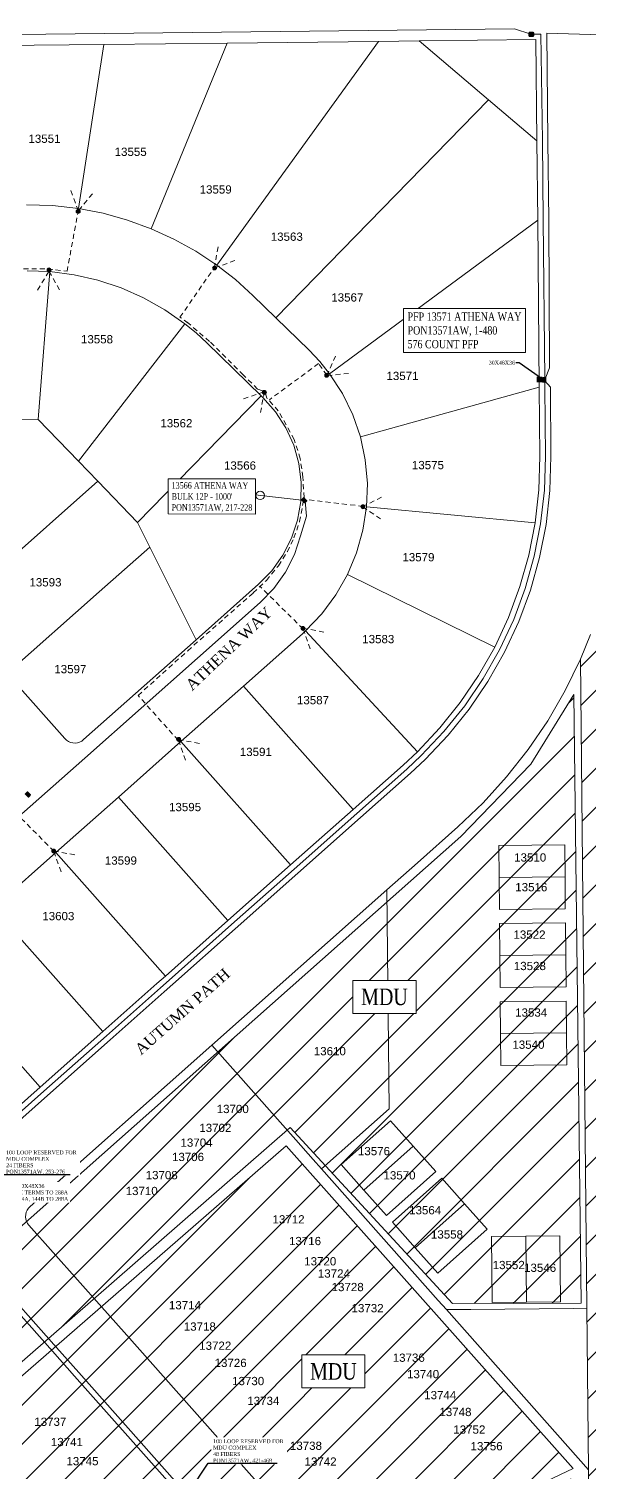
# Model space of a CAD drawing. Header units: feet. Extents: x 865220 to 2866543, y -2240498 to 973965.
# Drawn here: x 2859122 to 2859631, y 967332 to 968644 of the extents above; entities that cross this region are included whole.
import ezdxf
from ezdxf import colors
from ezdxf.entities.mleader import LeaderData, LeaderLine
from ezdxf.enums import TextEntityAlignment as Align
from ezdxf.lldxf.tags import DXFTag
from ezdxf.math import Vec2, Vec3

# ---------------------------------------------------------------- set-up
doc = ezdxf.new("R2010")
doc.units = ezdxf.units.FT
doc.header["$LTSCALE"] = 0.015
doc.header["$MEASUREMENT"] = 0
doc.set_wipeout_variables(frame=1)
doc.linetypes.add('DASHED', pattern=[5, 3, -2])
for name, color, linetype in [('216A', 112, '216A'), ('288A', 112, '288A'), ('48A', 112, '48A'), ('Dakota County Addresses', 7, 'Continuous'), ('Dakota County Parcels', 7, 'Continuous'), ('DETAIL', 7, 'Continuous'), ('DROP BURIED', 7, 'DASHED'), ('F1', 112, 'F1'), ('NOTES', 7, 'Continuous'), ('PROP_TEL', 6, 'Continuous'), ('STREET NAME', 7, 'Continuous'), ('TAIL', 1, 'MST'), ('TELEPHONE STRUCT-EX', 30, 'Continuous'), ('TELEPHONE STRUCT-PROP', 6, 'Continuous'), ('TERMINALS', 7, 'Continuous')]:
    doc.layers.add(name, color=color, linetype=linetype)
doc.layers.add('RUNNING LINE (UNDERGROUND)', color=10, linetype='Continuous', lineweight=40)
doc.styles.add('Dimensions 100', font='arial.ttf')
doc.styles.add('Line', font='txt.shx', dxfattribs={"height": 3})
doc.styles.add('SIMPLEX', font='times.ttf', dxfattribs={"width": 0.8})
doc.styles.get("Standard").update_dxf_attribs({"font": 'times.ttf'})
doc.styles.add('Utilities', font='arial.ttf', dxfattribs={"height": 2.5})
tags = doc.linetypes.add('216A', pattern='A,80,-5,["216A",Line,S=1.5,R=0,X=0,Y=-1.5],-24', length=109).pattern_tags.tags
tags[6] = DXFTag(74, 10)
tags = doc.linetypes.add('288A', pattern='A,80,-5,["288A",Line,S=1.5,R=0,X=0,Y=-1.5],-24', length=109).pattern_tags.tags
tags[6] = DXFTag(74, 10)
tags = doc.linetypes.add('48A', pattern='A,80,-5,["48A",Line,S=1.5,R=0,X=0,Y=-1.5],-20', length=105).pattern_tags.tags
tags[6] = DXFTag(74, 10)
tags = doc.linetypes.add('BBF', pattern='A,100,-5,["BBF",Line,S=1,R=0,X=0,Y=-1.5],-12', length=117).pattern_tags.tags
tags[6] = DXFTag(74, 10)
tags = doc.linetypes.add('F1', pattern='A,15,-5,["F1",Line,S=1.5,R=0,X=0,Y=-1.5],-12', length=32).pattern_tags.tags
tags[6] = DXFTag(74, 10)
tags = doc.linetypes.add('MST', pattern='A,5,-5,5,-5,["TAIL",Line,S=1.5,R=0,X=0,Y=-1.5],-20', length=40).pattern_tags.tags
tags[10] = DXFTag(74, 10)

# ---------------------------------------------------------------- blocks, each defined once
blk = doc.blocks.new('ACMAP_ANN_TEMPLATE_Dakota County Addresses')
at = {"layer": 'Dakota County Addresses', "style": 'Dimensions 100'}
blk.add_attdef('DakotaCountyAddress', text='', height=50, dxfattribs=at).set_placement((0, 0), align=Align.CENTER)
blk = doc.blocks.new('PFP')
at = {"color": 6}
blk.add_wipeout([(-0.121, 0.121), (0.121, 0.121), (0.121, -0.121), (-0.121, -0.121)], dxfattribs=at)
at = {"ltscale": 40, "true_color": 0xffffff}
h = blk.add_hatch(color=7, dxfattribs=at)
h.dxf.hatch_style = 1
h.paths.add_polyline_path([(-0.121, -0.121), (0.121, -0.121), (0.121, 0.121), (-0.121, 0.121)])
at = {"layer": 'RUNNING LINE (UNDERGROUND)', "color": 6, "lineweight": 0, "const_width": 0.0181, "flags": 128}
blk.add_lwpolyline([(-0.121, 0.121), (0.121, 0.121), (0.121, -0.121), (-0.121, -0.121)], close=True, dxfattribs=at)
at = {"layer": 'RUNNING LINE (UNDERGROUND)', "color": 18, "lineweight": 0, "true_color": 0x000000, "const_width": 0.0181, "flags": 128}
for points in [[(-0.084, -0.084), (0.084, 0.084)], [(-0.084, 0.084), (0.084, -0.084)]]:
    blk.add_lwpolyline(points, dxfattribs=at)
blk = doc.blocks.new('NEW HH')
at = {"ltscale": 40, "true_color": 0xffffff}
h = blk.add_hatch(color=7, dxfattribs=at)
h.dxf.hatch_style = 1
h.paths.add_polyline_path([(-0.061, -0.031, 0.414214), (-0.046, -0.046), (0.046, -0.046, 0.414214), (0.061, -0.031), (0.061, 0.031, 0.414214), (0.046, 0.046), (-0.046, 0.046, 0.414214), (-0.061, 0.031)])
at = {"layer": 'RUNNING LINE (UNDERGROUND)', "color": 6, "lineweight": 0, "const_width": 0.005, "flags": 128}
blk.add_lwpolyline([(-0.061, 0.031), (-0.061, -0.031, 0.414214), (-0.046, -0.046), (0.046, -0.046, 0.414214), (0.061, -0.031), (0.061, 0.031, 0.414214), (0.046, 0.046), (-0.046, 0.046, 0.414214)], format="xyb", close=True, dxfattribs=at)
at = {"layer": 'TELEPHONE STRUCT-PROP', "color": 18, "true_color": 0x000000, "style": 'Utilities'}
blk.add_text('HH', height=0.05, dxfattribs=at).set_placement((0, 0), align=Align.MIDDLE_CENTER)
blk = doc.blocks.new('Proposed FlowerPot')
at = {"lineweight": 5, "ltscale": 100, "true_color": 0xffffff}
h = blk.add_hatch(color=7, dxfattribs=at)
h.dxf.hatch_style = 1
h.paths.add_polyline_path([(-0.06, 0, 0.414214), (0, -0.06, 0.414214), (0.06, 0, 0.414214), (0, 0.06, 0.414214)])
at = {"lineweight": 5, "ltscale": 100}
blk.add_circle((0, 0), 0.0604, dxfattribs=at)
at = {"layer": 'RUNNING LINE (UNDERGROUND)', "color": 6, "lineweight": 5, "const_width": 0.00907, "flags": 128}
blk.add_lwpolyline([(-0.06, 0, -0.414214), (0, 0.06, -0.414214), (0.06, 0, -0.414214), (0, -0.06, -0.414214), (-0.06, 0)], format="xyb", dxfattribs=at)
at = {"color": 18, "linetype": 'ByBlock', "lineweight": 5, "ltscale": 100, "true_color": 0x000000, "style": 'Dimensions 100'}
blk.add_text('F', height=0.0744, dxfattribs=at).set_placement((-0.029, -0.037))
blk = doc.blocks.new('TERMINAL')
at = {"lineweight": 5, "ltscale": 0.5, "flags": 128}
blk.add_lwpolyline([(-0.1, -0.6), (-0.1, 44.8)], dxfattribs=at)
at = {"lineweight": 5, "ltscale": 0.5}
blk.add_circle((-0.1, 37.6), 3.83, dxfattribs=at)
blk = doc.blocks.new('EX HH')
at = {"ltscale": 40, "true_color": 0xffffff}
h = blk.add_hatch(color=7, dxfattribs=at)
h.dxf.hatch_style = 1
h.paths.add_polyline_path([(-0.061, -0.031, 0.414214), (-0.046, -0.046), (0.046, -0.046, 0.414214), (0.061, -0.031), (0.061, 0.031, 0.414214), (0.046, 0.046), (-0.046, 0.046, 0.414214), (-0.061, 0.031)])
at = {"color": 30, "const_width": 0.005, "flags": 128}
blk.add_lwpolyline([(-0.061, 0.031), (-0.061, -0.031, 0.414214), (-0.046, -0.046), (0.046, -0.046, 0.414214), (0.061, -0.031), (0.061, 0.031, 0.414214), (0.046, 0.046), (-0.046, 0.046, 0.414214)], format="xyb", close=True, dxfattribs=at)
at = {"layer": 'RUNNING LINE (UNDERGROUND)', "color": 7, "lineweight": -3, "flags": 128}
blk.add_lwpolyline([(-0.054, 0.031), (-0.054, -0.031, 0.414214), (-0.046, -0.038), (0.046, -0.038, 0.414214), (0.054, -0.031), (0.054, 0.031, 0.414214), (0.046, 0.038), (-0.046, 0.038, 0.414214)], format="xyb", close=True, dxfattribs=at)
at = {"layer": 'TELEPHONE STRUCT-PROP', "color": 30, "style": 'Utilities'}
blk.add_text('HH', height=0.05, dxfattribs=at).set_placement((0, 0), align=Align.MIDDLE_CENTER)

msp = doc.modelspace()

# ---------------------------------------------------------------- hatches: boundary and pattern name
at = {"layer": 'NOTES', "lineweight": 5, "ltscale": 100}
h = msp.add_hatch(dxfattribs=at)
h.set_pattern_fill('ANSI31', color=1, scale=200)
h.set_pattern_definition([(45, (-51622.26, -8360.607), (-17.67766953, 17.67766953), [])])
h.paths.add_polyline_path([(2862217.9, 967764.4), (2862217.9, 968583.5), (2862201.9, 968598.9), (2860945.5, 968575.9), (2860677, 968578.9), (2860461.7, 968585), (2860195.4, 968598.2), (2860000.2, 968611.5), (2859805.1, 968625.7), (2859657.5, 968635), (2859660.3, 968356.8), (2859660.6, 968226.8), (2859658, 968197.3), (2859646.9, 968139.2), (2859623.1, 968071.1), (2859637.2, 966650)])
at = {"layer": 'NOTES', "lineweight": 5, "ltscale": 100, "true_color": 0xf8991e}
h = msp.add_hatch(dxfattribs=at)
h.set_pattern_fill('ANSI31', color=30, scale=200)
h.paths.add_polyline_path([(2858966.4, 967289.8), (2859060.1, 967131.2), (2859106.7, 967019.4), (2859333.7, 967201.3), (2859616.5, 967335.7), (2859355.7, 967628.6)])
h.paths.add_polyline_path([(2858406.1, 967161.6), (2858587.2, 966875.3), (2858755, 966944.4), (2858822.6, 967050.9), (2859047.6, 967129.5), (2858893.4, 967383), (2858827.4, 967357.6), (2858635.7, 967298), (2858515.7, 967240.8)])
h.paths.add_polyline_path([(2858900.4, 967385.9), (2858960.6, 967297.3), (2859359.3, 967645.4), (2859506.7, 967485.4), (2859623.8, 967485.9), (2859617.1, 968038.7), (2859577.9, 967975.6), (2859514.3, 967909.7), (2858984.9, 967440.4)])
h.paths.add_polyline_path([(2859110.2, 967009.1), (2859342.8, 967195.3), (2859622.6, 967330), (2859626, 966783.2), (2859267, 966643.3)])
h.paths.add_polyline_path([(2858824.5, 967041.9), (2859019.2, 966535.9), (2859257.1, 966635.7), (2859049.7, 967121.7)])

# ---------------------------------------------------------------- linework, layer by layer
at = {"layer": '216A', "lineweight": 5, "ltscale": 100, "flags": 128}
msp.add_lwpolyline([(2859590.8, 968323.9), (2859595.7, 968318.1), (2859596.3, 968254.9), (2859595.3, 968224.1), (2859591.9, 968193.3), (2859585.9, 968163.2), (2859577.6, 968133.7), (2859567, 968105), (2859554, 968077.2), (2859539, 968050.7), (2859521.9, 968025.5), (2859502.9, 968001.8), (2859482.1, 967979.7), (2859468.7, 967967.3), (2859423.2, 967926.9), (2859366.3, 967876.4), (2859309.5, 967826), (2859252.7, 967775.5), (2859245, 967768.7), (2859195.9, 967725.1), (2859139, 967674.6), (2859080, 967622.2), (2859029.8, 967577.6), (2859147.2, 967445.6), (2859167.4, 967422.8), (2859278.3, 967297.8), (2859360.4, 967205.4), (2859462.8, 967090), (2859470.9, 967079.2), (2859477.1, 967066.9), (2859481.1, 967053.7), (2859482.8, 967040), (2859482.1, 967026.3), (2859479.1, 967012.8), (2859473.8, 967000.1), (2859466.4, 966988.5), (2859457.1, 966978.3), (2859446.2, 966969.9), (2859434.2, 966963.5), (2859420.4, 966957.7), (2859392.3, 966945.7), (2859314.5, 966912.8), (2859152.1, 966844), (2859135.4, 966836.9), (2859049.7, 966800.6), (2859021.7, 966788.7), (2858959.2, 966762.2), (2858953.8, 966760.5), (2858948.1, 966759.7), (2858942.2, 966759.9), (2858936.6, 966761.1), (2858931.2, 966763.3), (2858926.2, 966766.4), (2858921.9, 966770.3), (2858918.3, 966774.9), (2858915.6, 966780), (2858869.6, 966760.2), (2858808.4, 966904.9), (2858752.5, 967036.8), (2858745.3, 967055.9), (2858705.6, 967180.9)], dxfattribs=at)
at = {"layer": '288A', "lineweight": 5, "ltscale": 100, "flags": 128}
msp.add_lwpolyline([(2859590.6, 968323.9), (2859590.7, 968318), (2859591.3, 968254.9), (2859590.3, 968224.5), (2859586.9, 968194), (2859581.1, 968164.4), (2859572.9, 968135.2), (2859562.4, 968106.9), (2859549.6, 968079.5), (2859534.8, 968053.4), (2859517.9, 968028.5), (2859499.1, 968005.1), (2859478.5, 967983.3), (2859465.3, 967971), (2859419.8, 967930.6), (2859363, 967880.2), (2859306.2, 967829.7), (2859249.4, 967779.2), (2859241.6, 967772.4), (2859192.5, 967728.8), (2859135.7, 967678.3), (2859076.6, 967625.9), (2859065.3, 967615.8)], dxfattribs=at)
at = {"layer": '48A', "lineweight": 5, "ltscale": 100, "flags": 128}
msp.add_lwpolyline([(2863188.1, 968635.2), (2862367.8, 968621.7), (2862215.1, 968604.3), (2861104.5, 968583.7), (2860945.4, 968580.8), (2860779.3, 968582.3), (2860677.1, 968583.8), (2860635.7, 968584.7), (2860546.3, 968587), (2860461.9, 968589.9), (2860395.2, 968592.6), (2860330.2, 968595.6), (2860263.2, 968599.1), (2860195.7, 968603), (2860130.7, 968607.2), (2860065.6, 968611.7), (2860062.8, 968611.9), (2860000.6, 968616.4), (2859935.6, 968621.1), (2859870.5, 968625.8), (2859805.5, 968630.5), (2859744.3, 968635), (2859740.4, 968635.2), (2859592.5, 968639.8), (2859593.5, 968541.8), (2859594.2, 968469.8), (2859594.9, 968335.5), (2859591, 968325.5)], dxfattribs=at)
at = {"layer": 'Dakota County Parcels', "lineweight": 5, "ltscale": 100}
for p, q in [((2859167.2, 968480.3), (2859190.1, 968629.5)), ((2859233, 968462), (2859302.2, 968630.7)), ((2859292.8, 968428.8), (2859439.7, 968632.2)), ((2859539.5, 968579.1), (2859476.7, 968632.6)), ((2859346.3, 968381.1), (2859539.5, 968579.1)), ((2859583.5, 968541.7), (2859539.5, 968579.1)), ((2859395.2, 968330.2), (2859584.2, 968469.7)), ((2859130.5, 968288.8), (2859141.1, 968423)), ((2859346.3, 968381.1), (2859325.5, 968401.3)), ((2859263.7, 968375.7), (2859167.1, 968250.8)), ((2859376.5, 968351.6), (2859346.3, 968381.1)), ((2859220.7, 968195.1), (2859333, 968310.2)), ((2859423.2, 968272.8), (2859585.7, 968318)), ((2859059.9, 968288), (2859130.5, 968288.8)), ((2859130.5, 968288.8), (2859167.1, 968250.8)), ((2859167.1, 968250.8), (2859184.6, 968232.6)), ((2859184.6, 968232.6), (2859074.2, 968134.5)), ((2859184.6, 968232.6), (2859220.7, 968195.1)), ((2859428.8, 968209.2), (2859582, 968194.8)), ((2859231.8, 968172.8), (2859220.7, 968195.1)), ((2859231.8, 968172.8), (2859273.9, 968088.5)), ((2859411.4, 968147.7), (2859545.2, 968081.8)), ((2859370.5, 968094), (2859373.3, 968096.6)), ((2859373.3, 968096.6), (2859475, 967986.8)), ((2859317, 968046.5), (2859370.5, 968094)), ((2859623.1, 968071), (2859632.2, 968093.2)), ((2859154.7, 967998.8), (2859108.9, 968050.4)), ((2859260.1, 967996.1), (2859317, 968046.5)), ((2859416.5, 967934.3), (2859317, 968046.5)), ((2859203.3, 967945.6), (2859260.1, 967996.1)), ((2859359.7, 967883.9), (2859260.1, 967996.1)), ((2859146.5, 967895.1), (2859203.3, 967945.6)), ((2859302.9, 967833.4), (2859203.3, 967945.6)), ((2859474.9, 967885.9), (2859511.8, 967918.6)), ((2859548.8, 967901.6), (2859608.8, 967902.2)), ((2859549.1, 967872.6), (2859548.8, 967901.6)), ((2859608.8, 967902.2), (2859609.1, 967873.2)), ((2859089.6, 967844.7), (2859146.5, 967895.1)), ((2859246, 967783), (2859146.5, 967895.1)), ((2859447.2, 967861.3), (2859474.9, 967885.9)), ((2859609.1, 967873.2), (2859549.1, 967872.6)), ((2859609.1, 967873.2), (2859609.3, 967844.2)), ((2859288.1, 967720.1), (2859447.2, 967861.3)), ((2859449.2, 967662.5), (2859447.2, 967861.3)), ((2859549.4, 967843.6), (2859549.1, 967872.6)), ((2859189.2, 967732.5), (2859089.6, 967844.7)), ((2859609.3, 967844.2), (2859549.4, 967843.6)), ((2859549.5, 967830.6), (2859609.5, 967831.2)), ((2859549.8, 967801.6), (2859549.5, 967830.6)), ((2859609.5, 967831.2), (2859609.8, 967802.2)), ((2859132.4, 967682.1), (2859032.8, 967794.2)), ((2859609.8, 967802.2), (2859549.8, 967801.6)), ((2859550.1, 967772.7), (2859549.8, 967801.6)), ((2859609.8, 967802.2), (2859610, 967773.2)), ((2859610, 967773.2), (2859550.1, 967772.7)), ((2859550.2, 967759.7), (2859610.2, 967760.2)), ((2859550.5, 967730.7), (2859550.2, 967759.7)), ((2859610.2, 967760.2), (2859610.5, 967731.3)), ((2859550.5, 967730.7), (2859610.5, 967731.3)), ((2859550.8, 967701.7), (2859550.5, 967730.7)), ((2859610.5, 967731.3), (2859610.7, 967702.3)), ((2859123.1, 967573.6), (2859288.1, 967720.1)), ((2859288.1, 967720.1), (2859364.4, 967634.1)), ((2859610.7, 967702.3), (2859550.8, 967701.7)), ((2859387.7, 967607.9), (2859449.2, 967662.5)), ((2859450.6, 967651.6), (2859405.8, 967611.7)), ((2859471.2, 967628.4), (2859450.6, 967651.6)), ((2859364.4, 967634.1), (2859380.3, 967616.2)), ((2859471.2, 967628.4), (2859426.4, 967588.6)), ((2859491.8, 967605.3), (2859471.2, 967628.4)), ((2859380.3, 967616.2), (2859387.7, 967607.9)), ((2859405.8, 967611.7), (2859426.4, 967588.6)), ((2859387.7, 967607.9), (2859493.9, 967488.3)), ((2859447, 967565.4), (2859491.8, 967605.3)), ((2859497.1, 967599.3), (2859452.3, 967559.4)), ((2859517.7, 967576.1), (2859497.1, 967599.3)), ((2859426.4, 967588.6), (2859447, 967565.4)), ((2859472.9, 967536.2), (2859517.7, 967576.1)), ((2859538.3, 967552.9), (2859517.7, 967576.1)), ((2859452.3, 967559.4), (2859472.9, 967536.2)), ((2859122.1, 967556.6), (2859188.3, 967482.1)), ((2859493.5, 967513.1), (2859538.3, 967552.9)), ((2859542.3, 967546.3), (2859573.3, 967546.6)), ((2859542.9, 967486.3), (2859542.3, 967546.3)), ((2859573.3, 967546.6), (2859604.3, 967546.9)), ((2859573.3, 967546.6), (2859573.9, 967486.6)), ((2859604.3, 967546.9), (2859604.9, 967486.9)), ((2859472.9, 967536.2), (2859493.5, 967513.1)), ((2859188.3, 967482.1), (2859208.5, 967459.3)), ((2859493.9, 967488.3), (2859501.3, 967479.9)), ((2859501.3, 967479.9), (2859630.4, 967334.5)), ((2859573.9, 967486.6), (2859542.9, 967486.3)), ((2859604.9, 967486.9), (2859573.9, 967486.6)), ((2859208.5, 967459.3), (2859319.7, 967334.1)), ((2859319.7, 967334.1), (2859430.3, 967209.5))]:
    msp.add_line(p, q, dxfattribs=at)
for points in [[(2858646, 968623.5), (2858702, 968624.1), (2858850.6, 968625.7), (2858942.9, 968626.7), (2859018.9, 968627.6), (2859094.9, 968628.4), (2859190.1, 968629.5), (2859302.2, 968630.7), (2859439.7, 968632.2), (2859476.7, 968632.6), (2859582.5, 968633.8)], [(2859073.3, 967629.6), (2859132.4, 967682.1), (2859189.2, 967732.5), (2859238.3, 967776.1), (2859246, 967783), (2859302.9, 967833.4), (2859359.7, 967883.9), (2859416.5, 967934.3), (2859462, 967974.7), (2859475, 967986.8), (2859495.3, 968008.4), (2859513.9, 968031.5), (2859530.5, 968056), (2859545.2, 968081.8), (2859557.7, 968108.8), (2859568.1, 968136.8), (2859576.2, 968165.5), (2859582, 968194.8), (2859585.4, 968224.8), (2859586.3, 968255), (2859585.7, 968318), (2859584.2, 968469.7), (2859583.5, 968541.7), (2859582.5, 968633.8)], [(2859167.2, 968480.3), (2859143.6, 968483), (2859119.9, 968483.7)], [(2859233, 968462), (2859211.6, 968469.9), (2859189.6, 968476), (2859167.2, 968480.3)], [(2859292.8, 968428.8), (2859273.8, 968441.5), (2859253.8, 968452.5), (2859233, 968462)], [(2859171.7, 967997.8), (2859273.9, 968088.5), (2859330.6, 968138.9), (2859342.7, 968151.3), (2859352.7, 968165.4), (2859360.6, 968180.8), (2859366.1, 968197.2), (2859369, 968214.2), (2859369.5, 968231.5), (2859367.3, 968248.7), (2859362.6, 968265.4), (2859355.5, 968281.1), (2859346.1, 968295.7), (2859334.6, 968308.6), (2859333, 968310.2), (2859283.6, 968358.4), (2859273.9, 968367.3), (2859263.7, 968375.7), (2859245.5, 968388.4), (2859226.2, 968399.3), (2859205.9, 968408.3), (2859184.8, 968415.3), (2859163.1, 968420.2), (2859141.1, 968423), (2859120.5, 968423.7)], [(2859325.5, 968401.3), (2859309.7, 968415.7), (2859292.8, 968428.8)], [(2859395.2, 968330.2), (2859386.3, 968341.2), (2859376.5, 968351.6)], [(2859423.2, 968272.8), (2859416.2, 968293), (2859406.8, 968312.2), (2859395.2, 968330.2)], [(2859428.8, 968209.2), (2859429.5, 968230.5), (2859427.6, 968251.9), (2859423.2, 968272.8)], [(2859411.4, 968147.7), (2859419.7, 968167.5), (2859425.5, 968188), (2859428.8, 968209.2)], [(2859231.8, 968172.8), (2859185.8, 968132), (2859102.7, 968058.2)], [(2859373.3, 968096.6), (2859388, 968112), (2859400.8, 968129.2), (2859411.4, 968147.7)], [(2859511.8, 967918.6), (2859534.7, 967940.5), (2859556, 967963.9), (2859575.6, 967988.8), (2859593.4, 968015), (2859609.2, 968042.5), (2859623.1, 968071)], [(2859623.1, 968071), (2859623.1, 968071), (2859628.9, 967481.2)], [(2859154.7, 967998.8), (2859156.3, 967997.3), (2859158, 967996.2), (2859159.9, 967995.3), (2859162, 967994.9), (2859164, 967994.7), (2859166.1, 967995), (2859168.1, 967995.6), (2859170, 967996.5), (2859171.7, 967997.8)], [(2859123.1, 967573.6), (2859121.7, 967572), (2859120.5, 967570.3), (2859119.7, 967568.4), (2859119.2, 967566.3), (2859119.1, 967564.3), (2859119.3, 967562.2), (2859119.9, 967560.2), (2859120.9, 967558.3), (2859122.1, 967556.6)], [(2859077.2, 967516.8), (2859143.4, 967442.2), (2859163.6, 967419.5), (2859274.6, 967294.5)], [(2859501.3, 967479.9), (2859523.4, 967480.1), (2859616.5, 967481), (2859628.9, 967481.2)], [(2859628.9, 967481.2), (2859630.4, 967334.5), (2859631.5, 967223.1)]]:
    msp.add_lwpolyline(points, dxfattribs=at)
at = {"layer": 'DROP BURIED', "lineweight": 5, "ltscale": 100}
for points in [[(2859179.7, 968493.7), (2859167, 968478.3), (2859160, 968497)], [(2859156.7, 968423.3), (2859166.7, 968477.4)], [(2859309.2, 968433), (2859290.4, 968426.3), (2859294, 968446)], [(2859059.2, 968427.7), (2859062.1, 968425.5), (2859102.1, 968425.5), (2859139.2, 968425.5), (2859146.3, 968424.6), (2859156.7, 968423.3)], [(2859266.8, 968376.2), (2859259.3, 968381.6), (2859290.4, 968426.5)], [(2859130, 968406.3), (2859140.3, 968423.4), (2859150, 968406)], [(2859265.7, 968377.2), (2859287, 968358.8), (2859315.9, 968330.1), (2859329.9, 968316.2), (2859336.3, 968313.9)], [(2859412.5, 968330.5), (2859392.6, 968328.5), (2859400.8, 968346.7)], [(2859392.8, 968329.1), (2859385.1, 968339.4), (2859340.5, 968306.5)], [(2859257.6, 967997.3), (2859221.3, 968037.9), (2859266.3, 968078.6), (2859299.8, 968108.1), (2859325.8, 968131.1), (2859337.8, 968142.4), (2859348.7, 968155.8), (2859356.9, 968168.6), (2859362.8, 968181.1), (2859368, 968195.9), (2859372, 968217.9), (2859370.9, 968236.5), (2859368.5, 968253.3), (2859363, 968270.6), (2859348.6, 968296.5), (2859338.3, 968308.1), (2859336.7, 968313.1)], [(2859317.1, 968307.4), (2859336, 968314.1), (2859332.3, 968294.4)], [(2859425.8, 968209.8), (2859371.8, 968216.2)], [(2859441.5, 968198.3), (2859424.9, 968209.5), (2859442.9, 968218.2)], [(2859371.1, 968098.4), (2859332.5, 968136.5)], [(2859377.6, 968080.2), (2859370.9, 968099.1), (2859390.5, 968095.4)], [(2859264.4, 967979), (2859257.8, 967997.9), (2859277.4, 967994.2)], [(2859144.7, 967896.4), (2859105.7, 967935.7)], [(2859151.3, 967877.8), (2859144.6, 967896.6), (2859164.3, 967893)]]:
    msp.add_lwpolyline(points, dxfattribs=at)
at = {"layer": 'F1', "color": 30, "linetype": 'BBF', "lineweight": 5, "ltscale": 150, "true_color": 0xf8991e, "flags": 128}
msp.add_lwpolyline([(2858232.4, 968628.4), (2859563.2, 968643.6), (2859578, 968638.7)], dxfattribs=at)
at = {"layer": 'F1', "lineweight": 5, "ltscale": 100, "flags": 128}
msp.add_lwpolyline([(2859578, 968638.7), (2859587.2, 968638.8), (2859588.5, 968541.7), (2859589.2, 968469.8), (2859590.6, 968325.5)], dxfattribs=at)
at = {"layer": 'NOTES', "color": 30, "lineweight": 5, "ltscale": 100, "true_color": 0xf8991e, "flags": 128}
for points in [[(2858900.4, 967385.9), (2858960.6, 967297.3), (2859359.3, 967645.4), (2859506.7, 967485.4), (2859623.8, 967485.9), (2859617.1, 968038.7), (2859577.9, 967975.6), (2859514.3, 967909.7), (2858984.9, 967440.4)], [(2858966.4, 967289.8), (2859060.1, 967131.2), (2859106.7, 967019.4), (2859333.7, 967201.3), (2859616.5, 967335.7), (2859355.7, 967628.6)]]:
    msp.add_lwpolyline(points, close=True, dxfattribs=at)
at = {"layer": 'TAIL', "lineweight": 5, "ltscale": 100, "flags": 128}
msp.add_lwpolyline([(2859373.1, 968214.5), (2859374.3, 968200.9), (2859368.9, 968183.1), (2859363.2, 968166), (2859355, 968149.9), (2859344.5, 968135.2), (2859332, 968122.4), (2859275.1, 968071.9), (2859172.9, 967981.1), (2859110.3, 967925.5), (2859016.5, 967845), (2858923.7, 967749.5), (2859051.1, 967610.9), (2859064, 967615.3)], dxfattribs=at)

# ---------------------------------------------------------------- block references
at = {"lineweight": 5, "ltscale": 100, "xscale": 30, "yscale": 30, "zscale": 30}
for p in [(2859166.8, 968477.7), (2859140.4, 968424.5), (2859290.7, 968426.4), (2859392.6, 968328.8), (2859336, 968313.3), (2859425.5, 968209.4), (2859370.9, 968098.8), (2859258, 967998), (2859144.6, 967896.6)]:
    msp.add_blockref('Proposed FlowerPot', p, dxfattribs=at)
at = {"lineweight": 5, "ltscale": 100}
for p, xscale, yscale, zscale, rotation in [((2859372.1, 968215.3), 39.99999999999999, 39.99999999999999, 39.99999999999999, 313.3733171015135), ((2859121.2, 967948), 39.99999999999998, 39.99999999999998, 39.99999999999998, 316.6049090000792)]:
    msp.add_blockref('NEW HH', p, dxfattribs=dict(at, xscale=xscale, yscale=yscale, zscale=zscale, rotation=rotation))
at = {"layer": 'Dakota County Addresses', "lineweight": 5, "ltscale": 100, "xscale": 0.15, "yscale": 0.15, "zscale": 0.15}
for p, values in [((2859136.2, 968540), {'DakotaCountyAddress': '13551'}), ((2859214.5, 968528.1), {'DakotaCountyAddress': '13555'}), ((2859291.7, 968493.9), {'DakotaCountyAddress': '13559'}), ((2859356.3, 968451), {'DakotaCountyAddress': '13563'}), ((2859411.3, 968395.8), {'DakotaCountyAddress': '13567'}), ((2859183.9, 968357.8), {'DakotaCountyAddress': '13558'}), ((2859461.4, 968324.5), {'DakotaCountyAddress': '13571'}), ((2859256, 968281.5), {'DakotaCountyAddress': '13562'}), ((2859313.8, 968243.1), {'DakotaCountyAddress': '13566'}), ((2859484.5, 968243.5), {'DakotaCountyAddress': '13575'}), ((2859475.9, 968159.8), {'DakotaCountyAddress': '13579'}), ((2859137.1, 968137), {'DakotaCountyAddress': '13593'}), ((2859439.4, 968085.4), {'DakotaCountyAddress': '13583'}), ((2859159.7, 968058.1), {'DakotaCountyAddress': '13597'}), ((2859380.1, 968029.9), {'DakotaCountyAddress': '13587'}), ((2859328.2, 967982.9), {'DakotaCountyAddress': '13591'}), ((2859263.9, 967932.8), {'DakotaCountyAddress': '13595'}), ((2859205.6, 967884.2), {'DakotaCountyAddress': '13599'}), ((2859577.4, 967887), {'DakotaCountyAddress': '13510'}), ((2859578.4, 967860), {'DakotaCountyAddress': '13516'}), ((2859148.8, 967833.7), {'DakotaCountyAddress': '13603'}), ((2859576.8, 967816.9), {'DakotaCountyAddress': '13522'}), ((2859577.1, 967788.4), {'DakotaCountyAddress': '13528'}), ((2859578.3, 967746.1), {'DakotaCountyAddress': '13534'}), ((2859395.4, 967711), {'DakotaCountyAddress': '13610'}), ((2859575.8, 967716.9), {'DakotaCountyAddress': '13540'}), ((2859307.2, 967658.5), {'DakotaCountyAddress': '13700'}), ((2859291.4, 967641.3), {'DakotaCountyAddress': '13702'}), ((2859274.3, 967627.9), {'DakotaCountyAddress': '13704'}), ((2859435.5, 967620.2), {'DakotaCountyAddress': '13576'}), ((2859242.7, 967598.4), {'DakotaCountyAddress': '13708'}), ((2859458.7, 967598.2), {'DakotaCountyAddress': '13570'}), ((2859224.5, 967584), {'DakotaCountyAddress': '13710'}), ((2859482, 967566.5), {'DakotaCountyAddress': '13564'}), ((2859357.9, 967558.2), {'DakotaCountyAddress': '13712'}), ((2859372.9, 967538.5), {'DakotaCountyAddress': '13716'}), ((2859501.8, 967544.5), {'DakotaCountyAddress': '13558'}), ((2859386.7, 967520.1), {'DakotaCountyAddress': '13720'}), ((2859557.9, 967516.7), {'DakotaCountyAddress': '13552'}), ((2859586.4, 967514.2), {'DakotaCountyAddress': '13546'}), ((2859399.1, 967509), {'DakotaCountyAddress': '13724'}), ((2859411.6, 967496.7), {'DakotaCountyAddress': '13728'}), ((2859263.8, 967480.2), {'DakotaCountyAddress': '13714'}), ((2859429.7, 967477.5), {'DakotaCountyAddress': '13732'}), ((2859277.3, 967460.8), {'DakotaCountyAddress': '13718'}), ((2859291.3, 967443.4), {'DakotaCountyAddress': '13722'}), ((2859305.3, 967427.8), {'DakotaCountyAddress': '13726'}), ((2859467.1, 967432.5), {'DakotaCountyAddress': '13736'}), ((2859321.2, 967411.3), {'DakotaCountyAddress': '13730'}), ((2859480.1, 967417.6), {'DakotaCountyAddress': '13740'}), ((2859335, 967393.3), {'DakotaCountyAddress': '13734'}), ((2859495.7, 967398.5), {'DakotaCountyAddress': '13744'}), ((2859509.5, 967383.2), {'DakotaCountyAddress': '13748'}), ((2859141.5, 967374.3), {'DakotaCountyAddress': '13737'}), ((2859522.1, 967367.2), {'DakotaCountyAddress': '13752'}), ((2859156.6, 967355.9), {'DakotaCountyAddress': '13741'}), ((2859373.7, 967352.5), {'DakotaCountyAddress': '13738'}), ((2859537.8, 967352.1), {'DakotaCountyAddress': '13756'}), ((2859170.7, 967338.5), {'DakotaCountyAddress': '13745'}), ((2859387, 967338.1), {'DakotaCountyAddress': '13742'})]:
    msp.add_blockref('ACMAP_ANN_TEMPLATE_Dakota County Addresses', p, dxfattribs=at).add_auto_attribs(values)
at = {"layer": 'Dakota County Addresses', "lineweight": 5, "ltscale": 100}
ref = msp.add_blockref('ACMAP_ANN_TEMPLATE_Dakota County Addresses', (2859261.5, 967614.9), dxfattribs=dict(at, xscale=0.15, yscale=0.15, zscale=0.15))
ref.add_attrib('DakotaCountyAddress', '13706', dxfattribs={"height": 7.5, "style": 'Dimensions 100'}).set_placement((2859266.6, 967614.9), align=Align.CENTER)
at = {"layer": 'TELEPHONE STRUCT-EX', "lineweight": 5, "ltscale": 100, "xscale": 40, "yscale": 40, "zscale": 40}
msp.add_blockref('EX HH', (2859578.4, 968638.6), dxfattribs=at)
at = {"layer": 'TERMINALS', "lineweight": 5, "ltscale": 100, "rotation": 83.4225236443612}
msp.add_blockref('TERMINAL', (2859369.5, 968215.5), dxfattribs=at)

# ---------------------------------------------------------------- texts
at = {"layer": 'STREET NAME', "lineweight": 5, "ltscale": 100, "char_height": 10, "attachment_point": 1}
for s, insert, rotation in [('ATHENA WAY', (2859263.4, 968048.9), 43.6629), ('AUTUMN PATH', (2859217.2, 967718.2), 41.5971)]:
    msp.add_mtext(s, dxfattribs=dict(at, insert=insert, rotation=rotation))

# ---------------------------------------------------------------- next in the draw order: block references
at = {"layer": 'PROP_TEL', "lineweight": 5, "ltscale": 100, "xscale": 20, "yscale": 20, "zscale": 20}
msp.add_blockref('PFP', (2859585.8, 968324.9), dxfattribs=at)

# ---------------------------------------------------------------- next in the draw order: texts
at = {"layer": 'NOTES', "color": 30, "lineweight": 5, "ltscale": 100, "true_color": 0xf8991e, "char_height": 15, "attachment_point": 1, "style": 'SIMPLEX', "bg_fill": 19, "box_fill_scale": 1.5, "bg_fill_color": 256, "bg_fill_transparency": 0}
for insert in [(2859423.9, 967771.6), (2859377.5, 967431.3)]:
    msp.add_mtext('MDU', dxfattribs=dict(at, insert=insert))
at = {"layer": 'PROP_TEL', "lineweight": 5, "ltscale": 100, "insert": (2859466, 968385.9), "char_height": 7.5, "attachment_point": 1, "style": 'SIMPLEX', "bg_fill": 19, "box_fill_scale": 1.5, "bg_fill_color": 256, "bg_fill_transparency": 0}
msp.add_mtext('PFP 13571 ATHENA WAY\\PPON13571AW, 1-480\\P576 COUNT PFP', dxfattribs=at)
at = {"layer": 'TERMINALS', "lineweight": 5, "ltscale": 100, "insert": (2859251.7, 968231.8), "char_height": 6, "attachment_point": 1, "rotation": 359.9151, "style": 'SIMPLEX', "bg_fill": 19, "box_fill_scale": 1.5, "bg_fill_color": 256, "bg_fill_transparency": 0}
msp.add_mtext("13566 ATHENA WAY\\PBULK 12P - 1000'\\PPON13571AW, 217-228", dxfattribs=at)

# ---------------------------------------------------------------- next in the draw order: leaders
at = {"layer": 'DETAIL', "lineweight": 5, "ltscale": 100}
ml = msp.add_multileader_mtext('Standard', dxfattribs=at)
ml.set_content('100 LOOP RESERVED FOR \\PMDU COMPLEX \\P24 FIBERS \\PPON13571AW, 253-276', color=256)
ml.set_leader_properties()
ml.build(insert=Vec2(0, 0))
ml.multileader.update_dxf_attribs({"text_left_attachment_type": 5, "text_right_attachment_type": 5, "dogleg_length": 3})
ctx = ml.context
ctx.base_point, ctx.char_height, ctx.landing_gap_size, ctx.plane_origin = Vec3(2859099.9, 967602.7), 3.5, 1.5, Vec3(2859152.6, 967692.4)
ctx.left_attachment, ctx.right_attachment = 5, 5
notes = []
notes.append((ctx, [(1, (1, 1, 0), (2859091.5, 967602.7), (1, 0), 8.38, [(0, [(2859067.7, 967614.6)], 0, [])])]))
ctx.mtext.insert, ctx.mtext.flow_direction = Vec3(2859101.4, 967624.5), 5
ctx.mtext.has_bg_fill, ctx.mtext.bg_color, ctx.mtext.bg_scale_factor, ctx.mtext.bg_transparency, ctx.mtext.use_window_bg_color = 1, -1027028792, 1.5, 0, 1
ml = msp.add_multileader_mtext('Standard', dxfattribs=at)
ml.set_content('100 LOOP RESERVED FOR \\PMDU COMPLEX \\P48 FIBERS \\PPON13571AW, 421-468', color=256)
ml.set_leader_properties()
ml.build(insert=Vec2(0, 0))
ml.multileader.update_dxf_attribs({"text_left_attachment_type": 5, "text_right_attachment_type": 5, "dogleg_length": 3})
ctx = ml.context
ctx.base_point, ctx.char_height, ctx.landing_gap_size, ctx.plane_origin = Vec3(2859287.9, 967340.3), 3.5, 1.5, Vec3(2859354.2, 967387.6)
ctx.left_attachment, ctx.right_attachment = 5, 5
notes.append((ctx, [(1, (1, 1, 0), (2859284.9, 967340.3), (1, 0), 3, [(0, [(2859265.9, 967311.9)], 0, [])])]))
ctx.mtext.insert, ctx.mtext.flow_direction = Vec3(2859289.4, 967362.1), 5
ctx.mtext.has_bg_fill, ctx.mtext.bg_color, ctx.mtext.bg_scale_factor, ctx.mtext.bg_transparency, ctx.mtext.use_window_bg_color = 1, -1027028792, 1.5, 0, 1
for ctx, leaders in notes:
    for number, flags, end, landing, length, lines in leaders:
        leader = LeaderData()
        leader.index, (leader.has_last_leader_line, leader.has_dogleg_vector, leader.attachment_direction) = number, flags
        leader.last_leader_point, leader.dogleg_vector, leader.dogleg_length = Vec3(end), Vec3(landing), length
        for number, points, colour, breaks in lines:
            line = LeaderLine()
            line.index, line.vertices, line.color, line.breaks = number, Vec3.list(points), colors.encode_raw_color(colour), breaks
            leader.lines.append(line)
        ctx.leaders.append(leader)

# ---------------------------------------------------------------- next in the draw order: block references
at = {"lineweight": 5, "ltscale": 100, "xscale": 39.99999999999997, "yscale": 39.99999999999997, "zscale": 39.99999999999997, "rotation": 89.78007618853866}
msp.add_blockref('NEW HH', (2859590.2, 968324.6), dxfattribs=at)

# ---------------------------------------------------------------- next in the draw order: leaders
at = {"layer": 'DETAIL', "lineweight": 5, "ltscale": 100}
ml = msp.add_multileader_mtext('Standard', dxfattribs=at)
ml.set_content('30X48X36\\PSPLICE 3X TERMS TO 288A\\PSPLICE 144A, 144B TO 288A', color=256)
ml.set_leader_properties()
ml.build(insert=Vec2(0, 0))
ml.multileader.update_dxf_attribs({"has_text_frame": 1, "text_left_attachment_type": 2, "text_right_attachment_type": 2, "dogleg_length": 3})
ctx = ml.context
ctx.base_point, ctx.char_height, ctx.landing_gap_size, ctx.plane_origin = Vec3(2859090.7, 967586), 3.5, 1.5, Vec3(2859089, 967649.1)
ctx.left_attachment, ctx.right_attachment, ctx.text_align_type = 2, 2, 1
notes = []
notes.append((ctx, [(1, (1, 1, 0), (2859087.7, 967586), (1, 0), 3, [(0, [(2859066.3, 967613.4)], 0, [])])]))
ctx.mtext.insert, ctx.mtext.alignment, ctx.mtext.flow_direction = Vec3(2859124.3, 967594), 2, 5
ctx.mtext.has_bg_fill, ctx.mtext.bg_color, ctx.mtext.bg_scale_factor, ctx.mtext.bg_transparency, ctx.mtext.use_window_bg_color = 1, -1027028792, 1.5, 0, 1
for ctx, leaders in notes:
    for number, flags, end, landing, length, lines in leaders:
        leader = LeaderData()
        leader.index, (leader.has_last_leader_line, leader.has_dogleg_vector, leader.attachment_direction) = number, flags
        leader.last_leader_point, leader.dogleg_vector, leader.dogleg_length = Vec3(end), Vec3(landing), length
        for number, points, colour, breaks in lines:
            line = LeaderLine()
            line.index, line.vertices, line.color, line.breaks = number, Vec3.list(points), colors.encode_raw_color(colour), breaks
            leader.lines.append(line)
        ctx.leaders.append(leader)

# ---------------------------------------------------------------- next in the draw order: leaders
ml = msp.add_multileader_mtext('Standard', dxfattribs=at)
ml.set_content('30X48X36', color=256)
ml.set_leader_properties()
ml.build(insert=Vec2(0, 0))
ml.multileader.update_dxf_attribs({"has_text_frame": 1, "text_left_attachment_type": 2, "text_right_attachment_type": 2, "dogleg_length": 3})
ctx = ml.context
ctx.base_point, ctx.char_height, ctx.landing_gap_size, ctx.plane_origin = Vec3(2859538.9, 968340.2), 3.5, 1.5, Vec3(2859614.1, 968357)
ctx.left_attachment, ctx.right_attachment, ctx.text_align_type = 2, 2, 1
notes = []
notes.append((ctx, [(0, (1, 1, 0), (2859567.4, 968340.2), (-1, 0), 3, [(0, [(2859589.9, 968324.1)], 0, [])])]))
ctx.mtext.insert, ctx.mtext.alignment, ctx.mtext.flow_direction = Vec3(2859551.7, 968342), 2, 5
ctx.mtext.has_bg_fill, ctx.mtext.bg_color, ctx.mtext.bg_scale_factor, ctx.mtext.bg_transparency, ctx.mtext.use_window_bg_color = 1, -1027028792, 1.5, 0, 1
for ctx, leaders in notes:
    for number, flags, end, landing, length, lines in leaders:
        leader = LeaderData()
        leader.index, (leader.has_last_leader_line, leader.has_dogleg_vector, leader.attachment_direction) = number, flags
        leader.last_leader_point, leader.dogleg_vector, leader.dogleg_length = Vec3(end), Vec3(landing), length
        for number, points, colour, breaks in lines:
            line = LeaderLine()
            line.index, line.vertices, line.color, line.breaks = number, Vec3.list(points), colors.encode_raw_color(colour), breaks
            leader.lines.append(line)
        ctx.leaders.append(leader)

doc.saveas('drawing.dxf')
